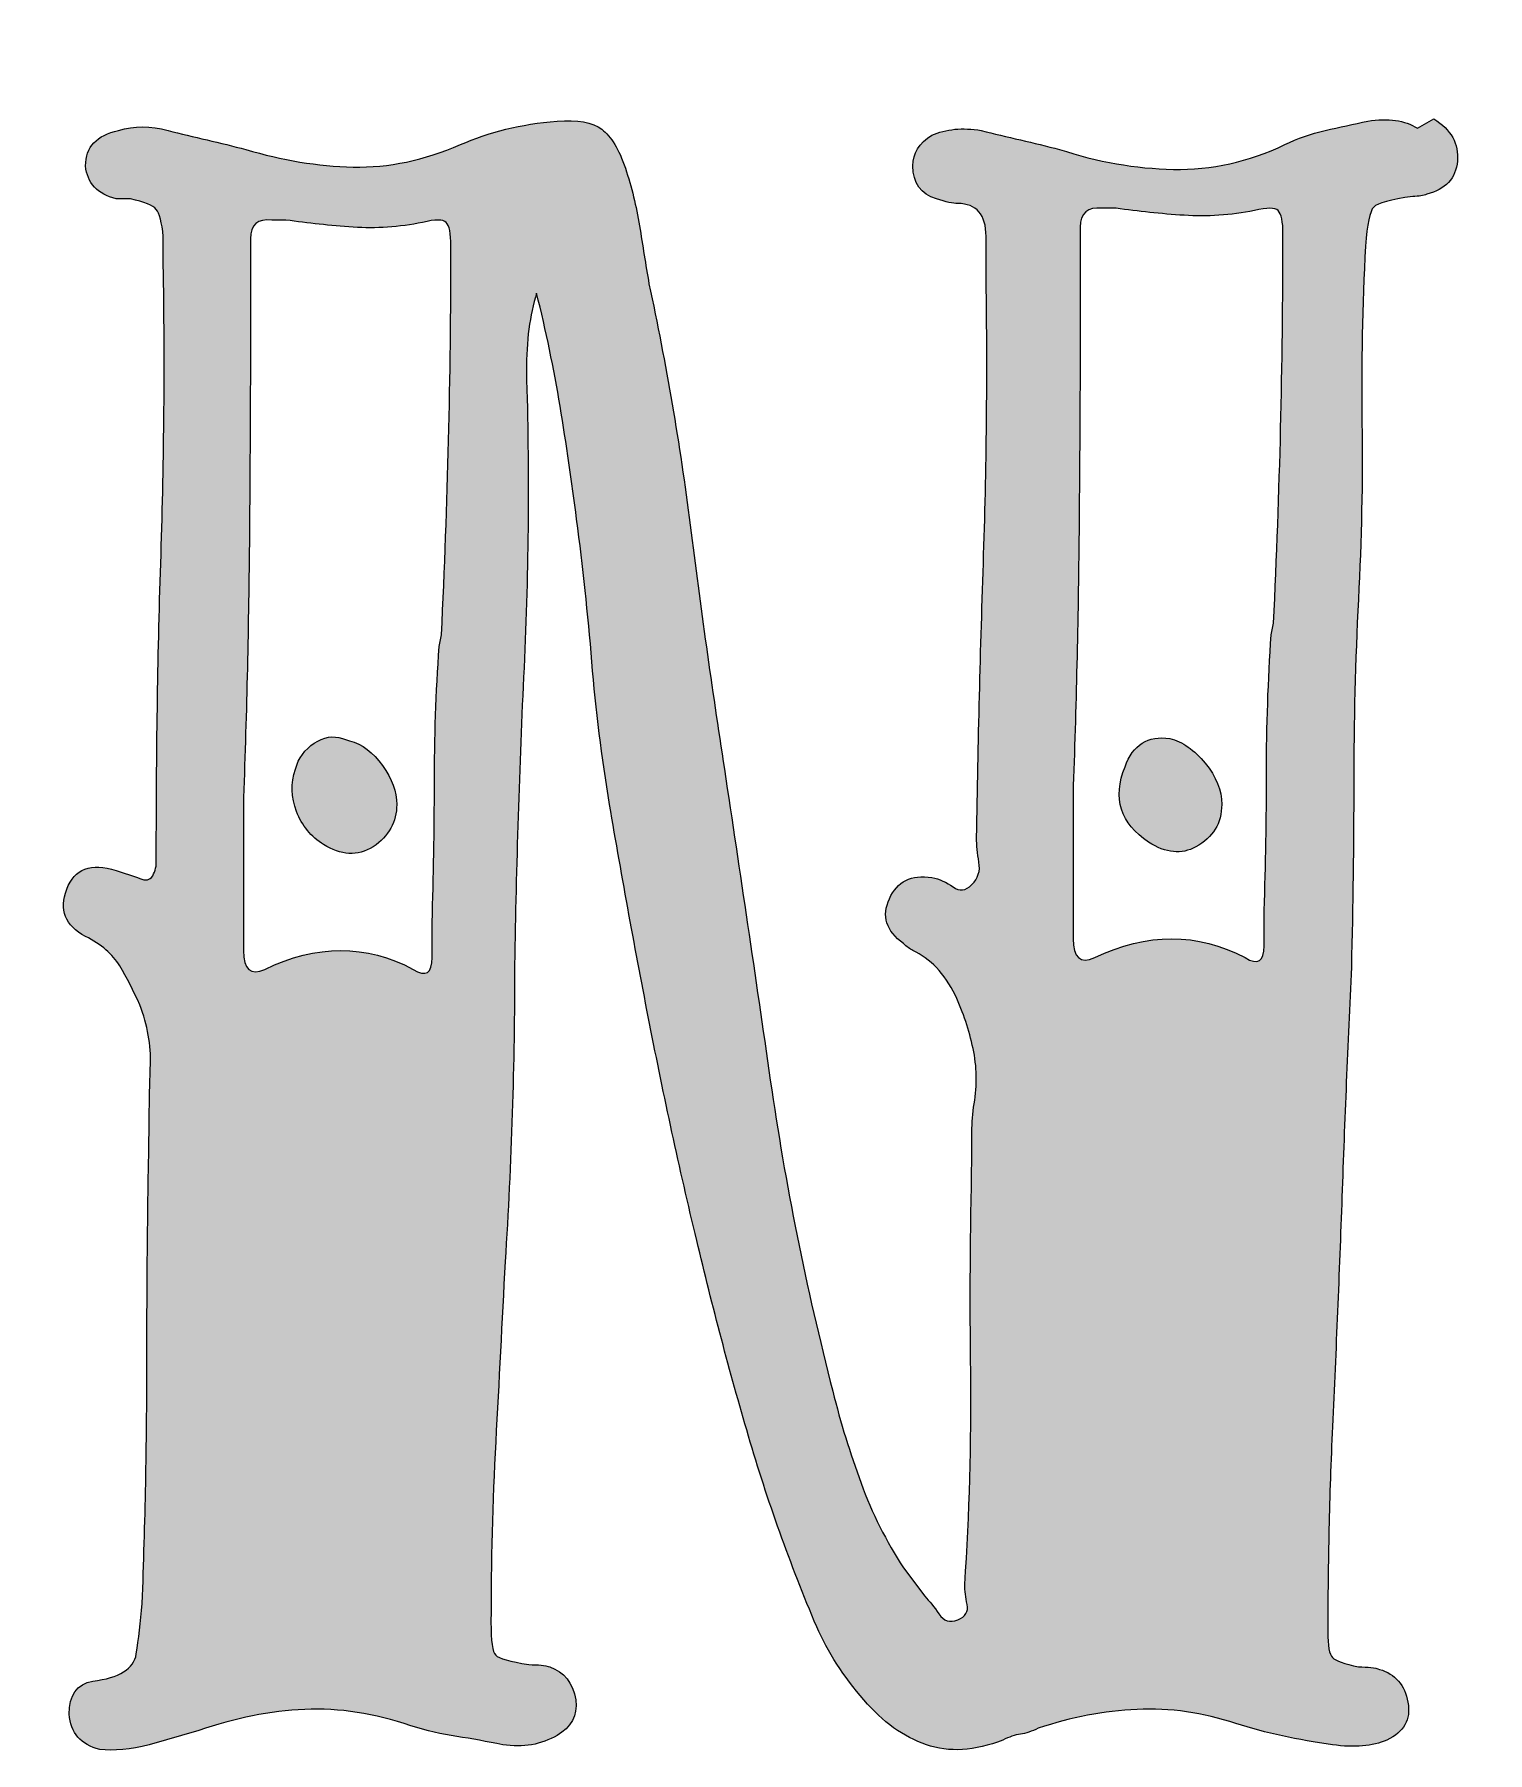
# Model space of a CAD drawing. Header units: inches. Extents: x 98 to 986, y -1004 to -77.
# Drawn here: x 452.2 to 514.8, y -909.6 to -835.5 of the extents above; entities that cross this region are included whole.
import ezdxf

# ---------------------------------------------------------------- set-up
doc = ezdxf.new("R2010")
doc.units = ezdxf.units.IN
doc.header["$MEASUREMENT"] = 0
doc.layers.add('Layer 1', color=7, linetype='Continuous')

# ---------------------------------------------------------------- blocks, each defined once
blk = doc.blocks.new('block 2')
at = {"layer": 'Layer 1', "true_color": 0x71020c}
h = blk.add_hatch(color=16, dxfattribs=at)
h.dxf.hatch_style = 2
edge = h.paths.add_edge_path()
edge.add_spline(control_points=[(769.751, -733.531), (768.223, -732.878), (766.479, -732.225), (764.3, -732.225), (751.001, -731.134), (740.537, -744.214), (734.433, -755.113), (730.945, -761.873), (727.457, -769.503), (724.622, -777.351), (727.022, -766.668), (729.638, -755.113), (732.689, -743.342), (732.689, -743.342), (734.217, -736.147), (734.217, -736.147), (737.049, -725.03), (716.558, -724.811), (713.504, -736.147), (710.603, -748.086), (708.273, -759.86), (706.615, -770.548), (703.33, -775.271), (697.955, -779.343), (692.355, -781.711), (689.085, -783.018), (686.032, -783.674), (683.2, -783.893), (686.469, -774.735), (690.829, -758.167), (687.341, -749.446), (685.597, -745.958), (683.2, -744.214), (680.584, -744.214), (680.146, -744.214), (679.93, -744.433), (679.493, -744.433), (675.351, -744.868), (671.863, -747.484), (669.682, -751.409), (667.285, -754.678), (665.978, -759.257), (665.322, -763.833), (665.103, -764.489), (665.322, -765.361), (665.103, -766.015), (664.668, -774.954), (666.631, -780.839), (670.335, -784.546), (672.079, -786.071), (674.261, -787.381), (676.442, -788.034), (671.426, -800.896), (664.45, -811.36), (657.911, -812.667), (642.868, -815.72), (648.319, -768.412), (659.871, -747.268), (663.359, -741.161), (667.938, -737.019), (672.735, -737.238), (674.261, -737.457), (676.442, -738.329), (678.186, -740.073), (680.584, -742.47), (684.944, -737.673), (682.109, -735.275), (673.607, -728.299), (656.82, -733.097), (647.663, -740.945), (639.232, -748.22), (633.496, -759.016), (630.591, -770.309), (623.559, -788.267), (603.599, -792.397), (594.251, -793.266), (597.304, -779.748), (600.139, -767.759), (601.011, -762.527), (601.011, -762.527), (602.536, -760.564), (602.536, -760.564), (606.459, -755.332), (610.603, -749.881), (611.256, -749.228), (623.246, -734.403), (633.494, -716.744), (640.033, -701.704), (651.151, -675.978), (647.009, -663.335), (637.636, -662.897), (612.782, -661.809), (592.507, -709.768), (581.173, -755.769), (580.151, -759.699), (579.048, -764.61), (577.974, -770.102), (577.974, -770.102), (576.589, -773.863), (576.589, -773.863), (573.754, -781.058), (561.33, -816.155), (551.519, -815.067), (533.641, -813.323), (581.384, -734.622), (549.556, -732.225), (536.257, -731.134), (525.793, -744.214), (519.689, -755.113), (516.201, -761.873), (512.712, -769.503), (509.662, -777.351), (509.662, -777.351), (513.584, -761.001), (513.584, -761.001), (516.201, -750.1), (520.126, -733.315), (504.864, -732.225), (491.568, -731.134), (481.104, -744.214), (474.997, -755.113), (471.509, -761.873), (468.021, -769.503), (465.189, -777.351), (467.367, -767.321), (469.983, -756.204), (472.818, -745.086), (472.818, -745.086), (473.253, -743.342), (473.253, -743.342), (473.253, -743.342), (474.127, -739.417), (474.127, -739.417), (476.959, -728.518), (456.031, -728.299), (453.415, -738.982), (450.796, -750.096), (448.704, -760.938), (447.188, -770.826), (443.89, -775.429), (438.625, -779.39), (433.137, -781.711), (429.868, -783.018), (426.817, -783.674), (423.982, -783.893), (427.251, -774.735), (431.612, -758.167), (428.123, -749.446), (426.379, -745.958), (423.982, -744.214), (421.366, -744.214), (420.929, -744.214), (420.71, -744.433), (420.275, -744.433), (416.134, -744.868), (412.646, -747.484), (410.464, -751.409), (408.067, -754.678), (406.758, -759.257), (406.104, -763.833), (405.888, -764.489), (406.104, -765.361), (405.888, -766.015), (405.451, -774.954), (407.414, -780.839), (411.12, -784.546), (412.864, -786.071), (415.043, -787.381), (417.222, -788.034), (412.208, -800.896), (405.232, -811.36), (398.693, -812.667), (383.65, -815.72), (389.101, -768.412), (400.656, -747.268), (404.144, -741.161), (408.72, -737.019), (413.518, -737.238), (415.043, -737.457), (417.222, -738.329), (418.966, -740.073), (421.366, -742.47), (425.726, -737.673), (422.891, -735.275), (414.39, -728.299), (397.603, -733.097), (388.448, -740.945), (380.249, -748.018), (374.615, -758.423), (371.637, -769.374), (371.576, -769.498), (371.491, -769.584), (371.439, -769.722), (365.772, -783.237), (352.255, -815.72), (335.905, -814.629), (313.67, -813.323), (321.734, -769.284), (333.508, -749.228), (341.137, -736.147), (350.729, -737.891), (355.308, -748.793), (356.834, -752.281), (361.194, -749.446), (359.668, -746.177), (359.231, -744.649), (358.578, -743.342), (357.924, -742.035), (353.999, -735.275), (348.332, -733.531), (343.972, -733.75), (297.536, -735.713), (282.277, -823.568), (327.838, -824.006), (347.179, -824.006), (360.179, -803.808), (369.208, -785.396), (368.575, -805.017), (376.9, -822.018), (394.987, -819.861), (405.014, -818.773), (415.478, -805.037), (422.019, -788.687), (425.942, -788.687), (430.305, -787.815), (434.228, -786.071), (438.538, -784.263), (442.663, -781.652), (446.11, -778.474), (444.331, -792.282), (443.855, -803.587), (444.913, -810.053), (447.529, -827.71), (453.415, -827.71), (459.519, -808.091), (464.098, -793.701), (471.074, -770.81), (480.013, -754.897), (481.973, -751.625), (489.168, -740.945), (493.093, -741.817), (497.453, -742.47), (494.4, -756.204), (493.747, -760.345), (489.605, -782.149), (488.08, -800.896), (489.605, -810.053), (492.221, -827.71), (498.107, -827.71), (504.211, -808.091), (508.79, -793.701), (515.766, -770.81), (524.705, -754.897), (526.665, -751.625), (533.641, -740.945), (537.782, -741.817), (548.031, -743.78), (517.51, -822.696), (547.812, -822.696), (558.657, -822.696), (567.698, -806.83), (574.581, -790.806), (572.77, -804.46), (571.692, -819.044), (572.453, -831.198), (574.85, -871.748), (601.883, -866.951), (606.243, -832.507), (606.896, -828.147), (607.115, -823.787), (606.678, -819.427), (605.806, -810.269), (603.408, -801.986), (598.829, -797.408), (607.541, -795.899), (620.098, -792.049), (628.62, -782.048), (626.88, -803.037), (635.095, -822.14), (654.204, -819.861), (664.234, -818.773), (674.698, -805.037), (681.237, -788.687), (685.162, -788.687), (689.52, -787.815), (693.445, -786.071), (697.835, -784.23), (702.028, -781.551), (705.513, -778.293), (703.696, -792.219), (703.204, -803.643), (704.35, -810.053), (706.966, -827.71), (712.851, -827.71), (718.955, -808.091), (723.534, -793.701), (730.51, -770.81), (739.449, -754.897), (741.409, -751.625), (748.604, -740.945), (752.527, -741.817), (753.836, -742.035), (753.402, -743.78), (754.49, -745.305), (764.082, -756.641), (779.344, -738.982), (769.751, -733.531)], knot_values=[0, 0, 0, 0, 1, 1, 1, 2, 2, 2, 3, 3, 3, 4, 4, 4, 5, 5, 5, 6, 6, 6, 7, 7, 7, 8, 8, 8, 9, 9, 9, 10, 10, 10, 11, 11, 11, 12, 12, 12, 13, 13, 13, 14, 14, 14, 15, 15, 15, 16, 16, 16, 17, 17, 17, 18, 18, 18, 19, 19, 19, 20, 20, 20, 21, 21, 21, 22, 22, 22, 23, 23, 23, 24, 24, 24, 25, 25, 25, 26, 26, 26, 27, 27, 27, 28, 28, 28, 29, 29, 29, 30, 30, 30, 31, 31, 31, 32, 32, 32, 33, 33, 33, 34, 34, 34, 35, 35, 35, 36, 36, 36, 37, 37, 37, 38, 38, 38, 39, 39, 39, 40, 40, 40, 41, 41, 41, 42, 42, 42, 43, 43, 43, 44, 44, 44, 45, 45, 45, 46, 46, 46, 47, 47, 47, 48, 48, 48, 49, 49, 49, 50, 50, 50, 51, 51, 51, 52, 52, 52, 53, 53, 53, 54, 54, 54, 55, 55, 55, 56, 56, 56, 57, 57, 57, 58, 58, 58, 59, 59, 59, 60, 60, 60, 61, 61, 61, 62, 62, 62, 63, 63, 63, 64, 64, 64, 65, 65, 65, 66, 66, 66, 67, 67, 67, 68, 68, 68, 69, 69, 69, 70, 70, 70, 71, 71, 71, 72, 72, 72, 73, 73, 73, 74, 74, 74, 75, 75, 75, 76, 76, 76, 77, 77, 77, 78, 78, 78, 79, 79, 79, 80, 80, 80, 81, 81, 81, 82, 82, 82, 83, 83, 83, 84, 84, 84, 85, 85, 85, 86, 86, 86, 87, 87, 87, 88, 88, 88, 89, 89, 89, 90, 90, 90, 91, 91, 91, 92, 92, 92, 93, 93, 93, 94, 94, 94, 95, 95, 95, 96, 96, 96, 97, 97, 97, 98, 98, 98, 99, 99, 99, 100, 100, 100, 101, 101, 101, 102, 102, 102, 102], degree=3, periodic=1)
edge = h.paths.add_edge_path()
edge.add_spline(control_points=[(603.846, -748.137), (603.846, -748.137), (604.934, -743.123), (604.934, -743.123), (607.55, -733.531), (622.374, -666.823), (638.07, -670.092), (642.649, -671.183), (644.175, -680.994), (635.673, -700.394), (629.132, -715), (619.323, -732.225), (607.55, -746.612), (607.115, -747.268), (604.934, -750.1), (602.318, -753.588), (602.755, -751.844), (603.19, -750.1), (603.846, -748.137)], knot_values=[0, 0, 0, 0, 1, 1, 1, 2, 2, 2, 3, 3, 3, 4, 4, 4, 5, 5, 5, 6, 6, 6, 6], degree=3, periodic=1)
edge = h.paths.add_edge_path()
edge.add_spline(control_points=[(418.966, -783.237), (417.659, -782.802), (415.915, -781.93), (414.824, -780.839), (411.99, -778.004), (410.246, -773.21), (410.902, -765.577), (410.902, -764.924), (410.902, -764.271), (410.902, -763.617), (411.555, -759.692), (412.646, -755.988), (414.39, -753.369), (415.696, -750.972), (417.878, -749.446), (420.057, -749.228), (420.057, -749.228), (420.494, -749.012), (420.494, -749.012), (421.585, -749.228), (422.454, -749.881), (423.545, -751.844), (426.379, -759.039), (421.585, -775.826), (418.966, -783.237)], knot_values=[0, 0, 0, 0, 1, 1, 1, 2, 2, 2, 3, 3, 3, 4, 4, 4, 5, 5, 5, 6, 6, 6, 7, 7, 7, 8, 8, 8, 8], degree=3, periodic=1)
edge = h.paths.add_edge_path()
edge.add_spline(control_points=[(601.664, -820.518), (602.102, -824.44), (601.883, -828.8), (601.445, -832.726), (598.829, -853.217), (582.042, -864.119), (586.405, -832.507), (587.93, -822.696), (590.328, -810.707), (592.725, -799.37), (597.957, -801.986), (601.011, -810.707), (601.664, -820.518)], knot_values=[0, 0, 0, 0, 1, 1, 1, 2, 2, 2, 3, 3, 3, 4, 4, 4, 4], degree=3, periodic=1)
edge = h.paths.add_edge_path()
edge.add_spline(control_points=[(678.186, -783.237), (676.877, -782.802), (675.133, -781.93), (674.042, -780.839), (671.21, -778.004), (669.466, -773.21), (670.119, -765.577), (670.119, -764.924), (670.119, -764.271), (670.119, -763.617), (670.773, -759.692), (671.863, -755.988), (673.607, -753.369), (674.914, -750.972), (677.095, -749.446), (679.274, -749.228), (679.274, -749.228), (679.712, -749.012), (679.712, -749.012), (680.8, -749.228), (681.674, -749.881), (682.762, -751.844), (685.597, -759.039), (680.8, -775.826), (678.186, -783.237)], knot_values=[0, 0, 0, 0, 1, 1, 1, 2, 2, 2, 3, 3, 3, 4, 4, 4, 5, 5, 5, 6, 6, 6, 7, 7, 7, 8, 8, 8, 8], degree=3, periodic=1)
h = blk.add_hatch(color=16, dxfattribs=at)
h.dxf.hatch_style = 2
edge = h.paths.add_edge_path()
edge.add_spline(control_points=[(510.485, -909.07), (511.23, -908.732), (511.533, -908.19), (511.398, -907.444), (511.263, -906.699), (510.855, -906.224), (510.18, -906.022), (509.978, -905.954), (509.672, -905.919), (509.265, -905.919), (508.657, -905.784), (508.282, -905.649), (508.147, -905.514), (508.012, -905.379), (507.945, -905.007), (507.945, -904.396), (507.945, -902.909), (507.961, -901.435), (507.996, -899.977), (508.028, -898.522), (508.08, -897.05), (508.147, -895.56), (508.301, -892.242), (508.436, -888.94), (508.555, -885.655), (508.671, -882.372), (508.806, -879.07), (508.96, -875.752), (509.027, -873.112), (509.062, -870.469), (509.062, -867.828), (509.062, -865.188), (509.13, -862.547), (509.265, -859.904), (509.4, -857.331), (509.451, -854.794), (509.419, -852.286), (509.384, -849.783), (509.435, -847.242), (509.57, -844.67), (509.637, -843.722), (509.756, -843.163), (509.926, -842.993), (510.094, -842.823), (510.652, -842.672), (511.603, -842.534), (511.873, -842.534), (512.075, -842.502), (512.21, -842.434), (513.023, -842.232), (513.463, -841.757), (513.533, -841.011), (513.598, -840.266), (513.26, -839.659), (512.515, -839.184), (512.515, -839.184), (511.805, -839.589), (511.805, -839.589), (511.263, -839.251), (510.55, -839.149), (509.672, -839.284), (509.06, -839.421), (508.444, -839.556), (507.831, -839.691), (507.221, -839.829), (506.641, -840.031), (506.095, -840.301), (504.527, -841.047), (502.926, -841.403), (501.29, -841.368), (499.656, -841.333), (498.02, -841.047), (496.384, -840.504), (495.839, -840.369), (495.277, -840.234), (494.697, -840.096), (494.116, -839.961), (493.555, -839.829), (493.012, -839.691), (492.2, -839.556), (491.49, -839.624), (490.879, -839.894), (490.337, -840.234), (490.067, -840.674), (490.067, -841.214), (490.067, -841.962), (490.404, -842.434), (491.082, -842.637), (491.49, -842.774), (491.795, -842.839), (491.997, -842.839), (492.81, -842.839), (493.217, -843.314), (493.217, -844.262), (493.217, -844.262), (493.217, -845.785), (493.217, -845.785), (493.282, -849.848), (493.25, -853.911), (493.115, -857.974), (492.977, -862.037), (492.877, -866.1), (492.81, -870.163), (492.81, -870.504), (492.842, -870.86), (492.912, -871.23), (492.977, -871.605), (492.877, -871.926), (492.607, -872.196), (492.335, -872.466), (492.065, -872.501), (491.795, -872.299), (491.522, -872.094), (491.217, -871.959), (490.879, -871.891), (489.999, -871.756), (489.389, -872.061), (489.052, -872.807), (488.712, -873.552), (488.914, -874.194), (489.662, -874.737), (489.797, -874.872), (489.932, -874.974), (490.067, -875.039), (490.812, -875.379), (491.422, -876.022), (491.895, -876.97), (492.235, -877.717), (492.489, -878.479), (492.659, -879.256), (492.826, -880.036), (492.842, -880.83), (492.707, -881.643), (492.64, -882.05), (492.607, -882.455), (492.607, -882.863), (492.607, -883.268), (492.607, -883.676), (492.607, -884.081), (492.54, -887.129), (492.521, -890.177), (492.556, -893.222), (492.588, -896.27), (492.505, -899.318), (492.302, -902.366), (492.302, -902.636), (492.335, -902.922), (492.405, -903.227), (492.47, -903.533), (492.335, -903.754), (491.997, -903.889), (491.657, -904.024), (491.387, -903.94), (491.185, -903.635), (490.982, -903.33), (490.78, -903.076), (490.574, -902.874), (490.574, -902.874), (489.662, -901.653), (489.662, -901.653), (488.914, -900.503), (488.307, -899.283), (487.831, -897.998), (487.359, -896.71), (486.951, -895.39), (486.614, -894.035), (485.461, -889.567), (484.565, -885.096), (483.922, -880.628), (483.277, -876.157), (482.618, -871.689), (481.941, -867.218), (481.398, -863.698), (480.907, -860.193), (480.469, -856.705), (480.026, -853.22), (479.435, -849.748), (478.69, -846.295), (478.555, -845.482), (478.42, -844.653), (478.285, -843.806), (478.147, -842.958), (477.945, -842.129), (477.675, -841.316), (477.402, -840.504), (477.065, -839.945), (476.66, -839.64), (476.252, -839.335), (475.61, -839.219), (474.729, -839.284), (473.172, -839.421), (471.784, -839.759), (470.564, -840.301), (469.006, -840.979), (467.467, -841.3), (465.942, -841.265), (464.419, -841.233), (462.878, -840.979), (461.32, -840.504), (460.777, -840.369), (460.218, -840.234), (459.646, -840.096), (459.068, -839.961), (458.509, -839.829), (457.969, -839.691), (457.222, -839.489), (456.511, -839.489), (455.837, -839.691), (454.886, -839.894), (454.414, -840.401), (454.414, -841.214), (454.481, -841.962), (454.921, -842.434), (455.734, -842.637), (455.734, -842.637), (456.344, -842.637), (456.344, -842.637), (456.952, -842.774), (457.324, -842.926), (457.462, -843.093), (457.597, -843.263), (457.697, -843.652), (457.764, -844.262), (457.764, -844.262), (457.764, -845.482), (457.764, -845.482), (457.832, -849.68), (457.799, -853.846), (457.664, -857.974), (457.527, -862.107), (457.462, -866.27), (457.462, -870.469), (457.462, -870.741), (457.462, -870.995), (457.462, -871.23), (457.462, -871.47), (457.392, -871.689), (457.257, -871.891), (457.122, -872.029), (456.919, -872.029), (456.649, -871.891), (456.649, -871.891), (455.734, -871.586), (455.734, -871.586), (454.649, -871.249), (453.939, -871.519), (453.601, -872.399), (453.261, -873.279), (453.534, -873.957), (454.414, -874.432), (455.089, -874.769), (455.583, -875.193), (455.885, -875.701), (456.19, -876.208), (456.479, -876.767), (456.749, -877.377), (457.087, -878.257), (457.24, -879.121), (457.208, -879.966), (457.173, -880.814), (457.157, -881.678), (457.157, -882.558), (457.087, -886.011), (457.054, -889.448), (457.054, -892.868), (457.054, -896.286), (456.987, -899.723), (456.852, -903.179), (456.784, -903.991), (456.698, -904.718), (456.598, -905.36), (456.495, -906.005), (455.869, -906.394), (454.719, -906.529), (454.041, -906.667), (453.701, -907.139), (453.701, -907.952), (453.769, -908.765), (454.211, -909.272), (455.024, -909.475), (455.631, -909.545), (456.344, -909.475), (457.157, -909.272), (457.157, -909.272), (459.29, -908.662), (459.29, -908.662), (460.847, -908.122), (462.37, -907.817), (463.86, -907.75), (465.348, -907.682), (466.873, -907.92), (468.431, -908.46), (469.109, -908.662), (469.767, -908.816), (470.413, -908.916), (471.055, -909.018), (471.714, -909.137), (472.391, -909.272), (473.272, -909.41), (474.052, -909.272), (474.729, -908.867), (475.34, -908.527), (475.61, -908.02), (475.542, -907.342), (475.404, -906.597), (475.035, -906.124), (474.424, -905.919), (474.222, -905.854), (473.917, -905.819), (473.509, -905.819), (472.697, -905.684), (472.224, -905.549), (472.089, -905.412), (471.951, -905.277), (471.884, -904.804), (471.884, -903.991), (471.884, -901.419), (471.951, -898.827), (472.089, -896.219), (472.224, -893.614), (472.359, -891.022), (472.494, -888.449), (472.764, -884.183), (472.902, -879.915), (472.902, -875.649), (472.967, -871.384), (473.104, -867.118), (473.307, -862.85), (473.509, -858.584), (473.544, -854.319), (473.409, -850.053), (473.409, -848.768), (473.555, -847.65), (473.849, -846.7), (474.254, -848.325), (474.592, -849.95), (474.862, -851.576), (475.132, -853.201), (475.369, -854.826), (475.574, -856.451), (475.844, -858.484), (476.063, -860.533), (476.233, -862.596), (476.401, -864.664), (476.654, -866.71), (476.995, -868.743), (477.535, -871.926), (478.11, -875.074), (478.72, -878.19), (479.327, -881.305), (480.002, -884.421), (480.75, -887.534), (481.425, -890.379), (482.167, -893.19), (482.98, -895.965), (483.793, -898.743), (484.775, -901.486), (485.925, -904.194), (486.398, -905.277), (487.073, -906.327), (487.953, -907.342), (488.766, -908.292), (489.662, -908.935), (490.645, -909.272), (491.625, -909.612), (492.723, -909.545), (493.941, -909.07), (494.211, -908.935), (494.465, -908.851), (494.702, -908.816), (494.937, -908.781), (495.191, -908.697), (495.464, -908.562), (496.884, -908.087), (498.304, -907.817), (499.727, -907.75), (501.147, -907.682), (502.567, -907.885), (503.987, -908.357), (505.272, -908.765), (506.66, -909.07), (508.147, -909.272), (509.095, -909.41), (509.875, -909.34), (510.485, -909.07)], knot_values=[0, 0, 0, 0, 1, 1, 1, 2, 2, 2, 3, 3, 3, 4, 4, 4, 5, 5, 5, 6, 6, 6, 7, 7, 7, 8, 8, 8, 9, 9, 9, 10, 10, 10, 11, 11, 11, 12, 12, 12, 13, 13, 13, 14, 14, 14, 15, 15, 15, 16, 16, 16, 17, 17, 17, 18, 18, 18, 19, 19, 19, 20, 20, 20, 21, 21, 21, 22, 22, 22, 23, 23, 23, 24, 24, 24, 25, 25, 25, 26, 26, 26, 27, 27, 27, 28, 28, 28, 29, 29, 29, 30, 30, 30, 31, 31, 31, 32, 32, 32, 33, 33, 33, 34, 34, 34, 35, 35, 35, 36, 36, 36, 37, 37, 37, 38, 38, 38, 39, 39, 39, 40, 40, 40, 41, 41, 41, 42, 42, 42, 43, 43, 43, 44, 44, 44, 45, 45, 45, 46, 46, 46, 47, 47, 47, 48, 48, 48, 49, 49, 49, 50, 50, 50, 51, 51, 51, 52, 52, 52, 53, 53, 53, 54, 54, 54, 55, 55, 55, 56, 56, 56, 57, 57, 57, 58, 58, 58, 59, 59, 59, 60, 60, 60, 61, 61, 61, 62, 62, 62, 63, 63, 63, 64, 64, 64, 65, 65, 65, 66, 66, 66, 67, 67, 67, 68, 68, 68, 69, 69, 69, 70, 70, 70, 71, 71, 71, 72, 72, 72, 73, 73, 73, 74, 74, 74, 75, 75, 75, 76, 76, 76, 77, 77, 77, 78, 78, 78, 79, 79, 79, 80, 80, 80, 81, 81, 81, 82, 82, 82, 83, 83, 83, 84, 84, 84, 85, 85, 85, 86, 86, 86, 87, 87, 87, 88, 88, 88, 89, 89, 89, 90, 90, 90, 91, 91, 91, 92, 92, 92, 93, 93, 93, 94, 94, 94, 95, 95, 95, 96, 96, 96, 97, 97, 97, 98, 98, 98, 99, 99, 99, 100, 100, 100, 101, 101, 101, 102, 102, 102, 103, 103, 103, 104, 104, 104, 105, 105, 105, 106, 106, 106, 107, 107, 107, 108, 108, 108, 109, 109, 109, 110, 110, 110, 111, 111, 111, 112, 112, 112, 113, 113, 113, 114, 114, 114, 115, 115, 115, 116, 116, 116, 117, 117, 117, 118, 118, 118, 119, 119, 119, 120, 120, 120, 121, 121, 121, 122, 122, 122, 123, 123, 123, 124, 124, 124, 125, 125, 125, 126, 126, 126, 127, 127, 127, 128, 128, 128, 128], degree=3, periodic=1)
edge = h.paths.add_edge_path()
edge.add_spline(control_points=[(470.056, -853.05), (469.989, -855.793), (469.886, -858.584), (469.751, -861.43), (469.751, -861.43), (469.651, -861.937), (469.651, -861.937), (469.514, -863.903), (469.446, -865.882), (469.446, -867.879), (469.446, -869.877), (469.411, -871.859), (469.346, -873.822), (469.346, -873.822), (469.346, -875.344), (469.346, -875.344), (469.346, -876.022), (469.073, -876.192), (468.534, -875.852), (466.501, -874.769), (464.368, -874.769), (462.132, -875.852), (461.525, -876.125), (461.22, -875.852), (461.22, -875.039), (461.22, -875.039), (461.22, -868.438), (461.22, -868.438), (461.355, -864.78), (461.439, -861.006), (461.474, -857.113), (461.506, -853.22), (461.525, -849.275), (461.525, -845.277), (461.525, -845.277), (461.525, -844.365), (461.525, -844.365), (461.525, -843.754), (461.827, -843.484), (462.437, -843.552), (462.437, -843.552), (463.048, -843.552), (463.048, -843.552), (463.995, -843.687), (464.959, -843.789), (465.942, -843.857), (466.924, -843.924), (467.923, -843.857), (468.938, -843.652), (469.481, -843.517), (469.819, -843.517), (469.954, -843.652), (470.089, -843.789), (470.159, -844.127), (470.159, -844.67), (470.159, -847.512), (470.124, -850.307), (470.056, -853.05)], knot_values=[0, 0, 0, 0, 1, 1, 1, 2, 2, 2, 3, 3, 3, 4, 4, 4, 5, 5, 5, 6, 6, 6, 7, 7, 7, 8, 8, 8, 9, 9, 9, 10, 10, 10, 11, 11, 11, 12, 12, 12, 13, 13, 13, 14, 14, 14, 15, 15, 15, 16, 16, 16, 17, 17, 17, 18, 18, 18, 19, 19, 19, 19], degree=3, periodic=1)
edge = h.paths.add_edge_path()
edge.add_spline(control_points=[(505.914, -852.542), (505.844, -855.282), (505.744, -858.077), (505.609, -860.922), (505.609, -860.922), (505.507, -861.43), (505.507, -861.43), (505.372, -863.392), (505.304, -865.374), (505.304, -867.372), (505.304, -869.37), (505.269, -871.351), (505.202, -873.314), (505.202, -873.314), (505.202, -874.837), (505.202, -874.837), (505.202, -875.514), (504.929, -875.684), (504.381, -875.344), (502.324, -874.262), (500.164, -874.262), (497.899, -875.344), (497.283, -875.617), (496.976, -875.344), (496.976, -874.532), (496.976, -874.532), (496.976, -867.931), (496.976, -867.931), (497.11, -864.273), (497.194, -860.498), (497.229, -856.605), (497.262, -852.709), (497.281, -848.768), (497.281, -844.769), (497.281, -844.769), (497.281, -843.857), (497.281, -843.857), (497.281, -843.247), (497.588, -842.977), (498.204, -843.044), (498.204, -843.044), (498.819, -843.044), (498.819, -843.044), (499.778, -843.179), (500.758, -843.282), (501.751, -843.347), (502.745, -843.417), (503.755, -843.347), (504.783, -843.144), (505.329, -843.009), (505.671, -843.009), (505.809, -843.144), (505.944, -843.282), (506.014, -843.619), (506.014, -844.159), (506.014, -847.005), (505.979, -849.799), (505.914, -852.542)], knot_values=[0, 0, 0, 0, 1, 1, 1, 2, 2, 2, 3, 3, 3, 4, 4, 4, 5, 5, 5, 6, 6, 6, 7, 7, 7, 8, 8, 8, 9, 9, 9, 10, 10, 10, 11, 11, 11, 12, 12, 12, 13, 13, 13, 14, 14, 14, 15, 15, 15, 16, 16, 16, 17, 17, 17, 18, 18, 18, 19, 19, 19, 19], degree=3, periodic=1)
h = blk.add_hatch(color=16, dxfattribs=at)
h.dxf.hatch_style = 2
edge = h.paths.add_edge_path()
edge.add_spline(control_points=[(465.791, -866), (465.791, -866), (465.485, -865.898), (465.485, -865.898), (465.078, -865.763), (464.673, -865.83), (464.265, -866.1), (463.86, -866.373), (463.588, -866.746), (463.453, -867.218), (463.25, -867.828), (463.266, -868.438), (463.504, -869.048), (463.741, -869.656), (464.13, -870.131), (464.673, -870.469), (465.418, -870.944), (466.128, -870.976), (466.806, -870.571), (467.483, -870.099), (467.821, -869.489), (467.821, -868.743), (467.821, -868.201), (467.618, -867.642), (467.213, -867.067), (466.806, -866.492), (466.331, -866.135), (465.791, -866)], knot_values=[0, 0, 0, 0, 1, 1, 1, 2, 2, 2, 3, 3, 3, 4, 4, 4, 5, 5, 5, 6, 6, 6, 7, 7, 7, 8, 8, 8, 9, 9, 9, 9], degree=3, periodic=1)
h = blk.add_hatch(color=16, dxfattribs=at)
h.dxf.hatch_style = 2
edge = h.paths.add_edge_path()
edge.add_spline(control_points=[(501.139, -865.898), (500.191, -865.763), (499.548, -866.171), (499.208, -867.118), (498.666, -868.473), (499.006, -869.556), (500.226, -870.369), (500.968, -870.841), (501.646, -870.911), (502.256, -870.571), (503.001, -870.163), (503.374, -869.556), (503.374, -868.743), (503.374, -868.133), (503.136, -867.542), (502.664, -866.964), (502.189, -866.389), (501.681, -866.036), (501.139, -865.898)], knot_values=[0, 0, 0, 0, 1, 1, 1, 2, 2, 2, 3, 3, 3, 4, 4, 4, 5, 5, 5, 6, 6, 6, 6], degree=3, periodic=1)
at = {"layer": 'Layer 1', "lineweight": 0}
for points, knots in [([(769.751, -733.531), (768.223, -732.878), (766.479, -732.225), (764.3, -732.225), (751.001, -731.134), (740.537, -744.214), (734.433, -755.113), (730.945, -761.873), (727.457, -769.503), (724.622, -777.351), (727.022, -766.668), (729.638, -755.113), (732.689, -743.342), (732.689, -743.342), (734.217, -736.147), (734.217, -736.147), (737.049, -725.03), (716.558, -724.811), (713.504, -736.147), (710.603, -748.086), (708.273, -759.86), (706.615, -770.548), (703.33, -775.271), (697.955, -779.343), (692.355, -781.711), (689.085, -783.018), (686.032, -783.674), (683.2, -783.893), (686.469, -774.735), (690.829, -758.167), (687.341, -749.446), (685.597, -745.958), (683.2, -744.214), (680.584, -744.214), (680.146, -744.214), (679.93, -744.433), (679.493, -744.433), (675.351, -744.868), (671.863, -747.484), (669.682, -751.409), (667.285, -754.678), (665.978, -759.257), (665.322, -763.833), (665.103, -764.489), (665.322, -765.361), (665.103, -766.015), (664.668, -774.954), (666.631, -780.839), (670.335, -784.546), (672.079, -786.071), (674.261, -787.381), (676.442, -788.034), (671.426, -800.896), (664.45, -811.36), (657.911, -812.667), (642.868, -815.72), (648.319, -768.412), (659.871, -747.268), (663.359, -741.161), (667.938, -737.019), (672.735, -737.238), (674.261, -737.457), (676.442, -738.329), (678.186, -740.073), (680.584, -742.47), (684.944, -737.673), (682.109, -735.275), (673.607, -728.299), (656.82, -733.097), (647.663, -740.945), (639.232, -748.22), (633.496, -759.016), (630.591, -770.309), (623.559, -788.267), (603.599, -792.397), (594.251, -793.266), (597.304, -779.748), (600.139, -767.759), (601.011, -762.527), (601.011, -762.527), (602.536, -760.564), (602.536, -760.564), (606.459, -755.332), (610.603, -749.881), (611.256, -749.228), (623.246, -734.403), (633.494, -716.744), (640.033, -701.704), (651.151, -675.978), (647.009, -663.335), (637.636, -662.897), (612.782, -661.809), (592.507, -709.768), (581.173, -755.769), (580.151, -759.699), (579.048, -764.61), (577.974, -770.102), (577.974, -770.102), (576.589, -773.863), (576.589, -773.863), (573.754, -781.058), (561.33, -816.155), (551.519, -815.067), (533.641, -813.323), (581.384, -734.622), (549.556, -732.225), (536.257, -731.134), (525.793, -744.214), (519.689, -755.113), (516.201, -761.873), (512.712, -769.503), (509.662, -777.351), (509.662, -777.351), (513.584, -761.001), (513.584, -761.001), (516.201, -750.1), (520.126, -733.315), (504.864, -732.225), (491.568, -731.134), (481.104, -744.214), (474.997, -755.113), (471.509, -761.873), (468.021, -769.503), (465.189, -777.351), (467.367, -767.321), (469.983, -756.204), (472.818, -745.086), (472.818, -745.086), (473.253, -743.342), (473.253, -743.342), (473.253, -743.342), (474.127, -739.417), (474.127, -739.417), (476.959, -728.518), (456.031, -728.299), (453.415, -738.982), (450.796, -750.096), (448.704, -760.938), (447.188, -770.826), (443.89, -775.429), (438.625, -779.39), (433.137, -781.711), (429.868, -783.018), (426.817, -783.674), (423.982, -783.893), (427.251, -774.735), (431.612, -758.167), (428.123, -749.446), (426.379, -745.958), (423.982, -744.214), (421.366, -744.214), (420.929, -744.214), (420.71, -744.433), (420.275, -744.433), (416.134, -744.868), (412.646, -747.484), (410.464, -751.409), (408.067, -754.678), (406.758, -759.257), (406.104, -763.833), (405.888, -764.489), (406.104, -765.361), (405.888, -766.015), (405.451, -774.954), (407.414, -780.839), (411.12, -784.546), (412.864, -786.071), (415.043, -787.381), (417.222, -788.034), (412.208, -800.896), (405.232, -811.36), (398.693, -812.667), (383.65, -815.72), (389.101, -768.412), (400.656, -747.268), (404.144, -741.161), (408.72, -737.019), (413.518, -737.238), (415.043, -737.457), (417.222, -738.329), (418.966, -740.073), (421.366, -742.47), (425.726, -737.673), (422.891, -735.275), (414.39, -728.299), (397.603, -733.097), (388.448, -740.945), (380.249, -748.018), (374.615, -758.423), (371.637, -769.374), (371.576, -769.498), (371.491, -769.584), (371.439, -769.722), (365.772, -783.237), (352.255, -815.72), (335.905, -814.629), (313.67, -813.323), (321.734, -769.284), (333.508, -749.228), (341.137, -736.147), (350.729, -737.891), (355.308, -748.793), (356.834, -752.281), (361.194, -749.446), (359.668, -746.177), (359.231, -744.649), (358.578, -743.342), (357.924, -742.035), (353.999, -735.275), (348.332, -733.531), (343.972, -733.75), (297.536, -735.713), (282.277, -823.568), (327.838, -824.006), (347.179, -824.006), (360.179, -803.808), (369.208, -785.396), (368.575, -805.017), (376.9, -822.018), (394.987, -819.861), (405.014, -818.773), (415.478, -805.037), (422.019, -788.687), (425.942, -788.687), (430.305, -787.815), (434.228, -786.071), (438.538, -784.263), (442.663, -781.652), (446.11, -778.474), (444.331, -792.282), (443.855, -803.587), (444.913, -810.053), (447.529, -827.71), (453.415, -827.71), (459.519, -808.091), (464.098, -793.701), (471.074, -770.81), (480.013, -754.897), (481.973, -751.625), (489.168, -740.945), (493.093, -741.817), (497.453, -742.47), (494.4, -756.204), (493.747, -760.345), (489.605, -782.149), (488.08, -800.896), (489.605, -810.053), (492.221, -827.71), (498.107, -827.71), (504.211, -808.091), (508.79, -793.701), (515.766, -770.81), (524.705, -754.897), (526.665, -751.625), (533.641, -740.945), (537.782, -741.817), (548.031, -743.78), (517.51, -822.696), (547.812, -822.696), (558.657, -822.696), (567.698, -806.83), (574.581, -790.806), (572.77, -804.46), (571.692, -819.044), (572.453, -831.198), (574.85, -871.748), (601.883, -866.951), (606.243, -832.507), (606.896, -828.147), (607.115, -823.787), (606.678, -819.427), (605.806, -810.269), (603.408, -801.986), (598.829, -797.408), (607.541, -795.899), (620.098, -792.049), (628.62, -782.048), (626.88, -803.037), (635.095, -822.14), (654.204, -819.861), (664.234, -818.773), (674.698, -805.037), (681.237, -788.687), (685.162, -788.687), (689.52, -787.815), (693.445, -786.071), (697.835, -784.23), (702.028, -781.551), (705.513, -778.293), (703.696, -792.219), (703.204, -803.643), (704.35, -810.053), (706.966, -827.71), (712.851, -827.71), (718.955, -808.091), (723.534, -793.701), (730.51, -770.81), (739.449, -754.897), (741.409, -751.625), (748.604, -740.945), (752.527, -741.817), (753.836, -742.035), (753.402, -743.78), (754.49, -745.305), (764.082, -756.641), (779.344, -738.982), (769.751, -733.531)], [0, 0, 0, 0, 1, 1, 1, 2, 2, 2, 3, 3, 3, 4, 4, 4, 5, 5, 5, 6, 6, 6, 7, 7, 7, 8, 8, 8, 9, 9, 9, 10, 10, 10, 11, 11, 11, 12, 12, 12, 13, 13, 13, 14, 14, 14, 15, 15, 15, 16, 16, 16, 17, 17, 17, 18, 18, 18, 19, 19, 19, 20, 20, 20, 21, 21, 21, 22, 22, 22, 23, 23, 23, 24, 24, 24, 25, 25, 25, 26, 26, 26, 27, 27, 27, 28, 28, 28, 29, 29, 29, 30, 30, 30, 31, 31, 31, 32, 32, 32, 33, 33, 33, 34, 34, 34, 35, 35, 35, 36, 36, 36, 37, 37, 37, 38, 38, 38, 39, 39, 39, 40, 40, 40, 41, 41, 41, 42, 42, 42, 43, 43, 43, 44, 44, 44, 45, 45, 45, 46, 46, 46, 47, 47, 47, 48, 48, 48, 49, 49, 49, 50, 50, 50, 51, 51, 51, 52, 52, 52, 53, 53, 53, 54, 54, 54, 55, 55, 55, 56, 56, 56, 57, 57, 57, 58, 58, 58, 59, 59, 59, 60, 60, 60, 61, 61, 61, 62, 62, 62, 63, 63, 63, 64, 64, 64, 65, 65, 65, 66, 66, 66, 67, 67, 67, 68, 68, 68, 69, 69, 69, 70, 70, 70, 71, 71, 71, 72, 72, 72, 73, 73, 73, 74, 74, 74, 75, 75, 75, 76, 76, 76, 77, 77, 77, 78, 78, 78, 79, 79, 79, 80, 80, 80, 81, 81, 81, 82, 82, 82, 83, 83, 83, 84, 84, 84, 85, 85, 85, 86, 86, 86, 87, 87, 87, 88, 88, 88, 89, 89, 89, 90, 90, 90, 91, 91, 91, 92, 92, 92, 93, 93, 93, 94, 94, 94, 95, 95, 95, 96, 96, 96, 97, 97, 97, 98, 98, 98, 99, 99, 99, 100, 100, 100, 101, 101, 101, 102, 102, 102, 102]), ([(510.485, -909.07), (511.23, -908.732), (511.533, -908.19), (511.398, -907.444), (511.263, -906.699), (510.855, -906.224), (510.18, -906.022), (509.978, -905.954), (509.672, -905.919), (509.265, -905.919), (508.657, -905.784), (508.282, -905.649), (508.147, -905.514), (508.012, -905.379), (507.945, -905.007), (507.945, -904.396), (507.945, -902.909), (507.961, -901.435), (507.996, -899.977), (508.028, -898.522), (508.08, -897.05), (508.147, -895.56), (508.301, -892.242), (508.436, -888.94), (508.555, -885.655), (508.671, -882.372), (508.806, -879.07), (508.96, -875.752), (509.027, -873.112), (509.062, -870.469), (509.062, -867.828), (509.062, -865.188), (509.13, -862.547), (509.265, -859.904), (509.4, -857.331), (509.451, -854.794), (509.419, -852.286), (509.384, -849.783), (509.435, -847.242), (509.57, -844.67), (509.637, -843.722), (509.756, -843.163), (509.926, -842.993), (510.094, -842.823), (510.652, -842.672), (511.603, -842.534), (511.873, -842.534), (512.075, -842.502), (512.21, -842.434), (513.023, -842.232), (513.463, -841.757), (513.533, -841.011), (513.598, -840.266), (513.26, -839.659), (512.515, -839.184), (512.515, -839.184), (511.805, -839.589), (511.805, -839.589), (511.263, -839.251), (510.55, -839.149), (509.672, -839.284), (509.06, -839.421), (508.444, -839.556), (507.831, -839.691), (507.221, -839.829), (506.641, -840.031), (506.095, -840.301), (504.527, -841.047), (502.926, -841.403), (501.29, -841.368), (499.656, -841.333), (498.02, -841.047), (496.384, -840.504), (495.839, -840.369), (495.277, -840.234), (494.697, -840.096), (494.116, -839.961), (493.555, -839.829), (493.012, -839.691), (492.2, -839.556), (491.49, -839.624), (490.879, -839.894), (490.337, -840.234), (490.067, -840.674), (490.067, -841.214), (490.067, -841.962), (490.404, -842.434), (491.082, -842.637), (491.49, -842.774), (491.795, -842.839), (491.997, -842.839), (492.81, -842.839), (493.217, -843.314), (493.217, -844.262), (493.217, -844.262), (493.217, -845.785), (493.217, -845.785), (493.282, -849.848), (493.25, -853.911), (493.115, -857.974), (492.977, -862.037), (492.877, -866.1), (492.81, -870.163), (492.81, -870.504), (492.842, -870.86), (492.912, -871.23), (492.977, -871.605), (492.877, -871.926), (492.607, -872.196), (492.335, -872.466), (492.065, -872.501), (491.795, -872.299), (491.522, -872.094), (491.217, -871.959), (490.879, -871.891), (489.999, -871.756), (489.389, -872.061), (489.052, -872.807), (488.712, -873.552), (488.914, -874.194), (489.662, -874.737), (489.797, -874.872), (489.932, -874.974), (490.067, -875.039), (490.812, -875.379), (491.422, -876.022), (491.895, -876.97), (492.235, -877.717), (492.489, -878.479), (492.659, -879.256), (492.826, -880.036), (492.842, -880.83), (492.707, -881.643), (492.64, -882.05), (492.607, -882.455), (492.607, -882.863), (492.607, -883.268), (492.607, -883.676), (492.607, -884.081), (492.54, -887.129), (492.521, -890.177), (492.556, -893.222), (492.588, -896.27), (492.505, -899.318), (492.302, -902.366), (492.302, -902.636), (492.335, -902.922), (492.405, -903.227), (492.47, -903.533), (492.335, -903.754), (491.997, -903.889), (491.657, -904.024), (491.387, -903.94), (491.185, -903.635), (490.982, -903.33), (490.78, -903.076), (490.574, -902.874), (490.574, -902.874), (489.662, -901.653), (489.662, -901.653), (488.914, -900.503), (488.307, -899.283), (487.831, -897.998), (487.359, -896.71), (486.951, -895.39), (486.614, -894.035), (485.461, -889.567), (484.565, -885.096), (483.922, -880.628), (483.277, -876.157), (482.618, -871.689), (481.941, -867.218), (481.398, -863.698), (480.907, -860.193), (480.469, -856.705), (480.026, -853.22), (479.435, -849.748), (478.69, -846.295), (478.555, -845.482), (478.42, -844.653), (478.285, -843.806), (478.147, -842.958), (477.945, -842.129), (477.675, -841.316), (477.402, -840.504), (477.065, -839.945), (476.66, -839.64), (476.252, -839.335), (475.61, -839.219), (474.729, -839.284), (473.172, -839.421), (471.784, -839.759), (470.564, -840.301), (469.006, -840.979), (467.467, -841.3), (465.942, -841.265), (464.419, -841.233), (462.878, -840.979), (461.32, -840.504), (460.777, -840.369), (460.218, -840.234), (459.646, -840.096), (459.068, -839.961), (458.509, -839.829), (457.969, -839.691), (457.222, -839.489), (456.511, -839.489), (455.837, -839.691), (454.886, -839.894), (454.414, -840.401), (454.414, -841.214), (454.481, -841.962), (454.921, -842.434), (455.734, -842.637), (455.734, -842.637), (456.344, -842.637), (456.344, -842.637), (456.952, -842.774), (457.324, -842.926), (457.462, -843.093), (457.597, -843.263), (457.697, -843.652), (457.764, -844.262), (457.764, -844.262), (457.764, -845.482), (457.764, -845.482), (457.832, -849.68), (457.799, -853.846), (457.664, -857.974), (457.527, -862.107), (457.462, -866.27), (457.462, -870.469), (457.462, -870.741), (457.462, -870.995), (457.462, -871.23), (457.462, -871.47), (457.392, -871.689), (457.257, -871.891), (457.122, -872.029), (456.919, -872.029), (456.649, -871.891), (456.649, -871.891), (455.734, -871.586), (455.734, -871.586), (454.649, -871.249), (453.939, -871.519), (453.601, -872.399), (453.261, -873.279), (453.534, -873.957), (454.414, -874.432), (455.089, -874.769), (455.583, -875.193), (455.885, -875.701), (456.19, -876.208), (456.479, -876.767), (456.749, -877.377), (457.087, -878.257), (457.24, -879.121), (457.208, -879.966), (457.173, -880.814), (457.157, -881.678), (457.157, -882.558), (457.087, -886.011), (457.054, -889.448), (457.054, -892.868), (457.054, -896.286), (456.987, -899.723), (456.852, -903.179), (456.784, -903.991), (456.698, -904.718), (456.598, -905.36), (456.495, -906.005), (455.869, -906.394), (454.719, -906.529), (454.041, -906.667), (453.701, -907.139), (453.701, -907.952), (453.769, -908.765), (454.211, -909.272), (455.024, -909.475), (455.631, -909.545), (456.344, -909.475), (457.157, -909.272), (457.157, -909.272), (459.29, -908.662), (459.29, -908.662), (460.847, -908.122), (462.37, -907.817), (463.86, -907.75), (465.348, -907.682), (466.873, -907.92), (468.431, -908.46), (469.109, -908.662), (469.767, -908.816), (470.413, -908.916), (471.055, -909.018), (471.714, -909.137), (472.391, -909.272), (473.272, -909.41), (474.052, -909.272), (474.729, -908.867), (475.34, -908.527), (475.61, -908.02), (475.542, -907.342), (475.404, -906.597), (475.035, -906.124), (474.424, -905.919), (474.222, -905.854), (473.917, -905.819), (473.509, -905.819), (472.697, -905.684), (472.224, -905.549), (472.089, -905.412), (471.951, -905.277), (471.884, -904.804), (471.884, -903.991), (471.884, -901.419), (471.951, -898.827), (472.089, -896.219), (472.224, -893.614), (472.359, -891.022), (472.494, -888.449), (472.764, -884.183), (472.902, -879.915), (472.902, -875.649), (472.967, -871.384), (473.104, -867.118), (473.307, -862.85), (473.509, -858.584), (473.544, -854.319), (473.409, -850.053), (473.409, -848.768), (473.555, -847.65), (473.849, -846.7), (474.254, -848.325), (474.592, -849.95), (474.862, -851.576), (475.132, -853.201), (475.369, -854.826), (475.574, -856.451), (475.844, -858.484), (476.063, -860.533), (476.233, -862.596), (476.401, -864.664), (476.654, -866.71), (476.995, -868.743), (477.535, -871.926), (478.11, -875.074), (478.72, -878.19), (479.327, -881.305), (480.002, -884.421), (480.75, -887.534), (481.425, -890.379), (482.167, -893.19), (482.98, -895.965), (483.793, -898.743), (484.775, -901.486), (485.925, -904.194), (486.398, -905.277), (487.073, -906.327), (487.953, -907.342), (488.766, -908.292), (489.662, -908.935), (490.645, -909.272), (491.625, -909.612), (492.723, -909.545), (493.941, -909.07), (494.211, -908.935), (494.465, -908.851), (494.702, -908.816), (494.937, -908.781), (495.191, -908.697), (495.464, -908.562), (496.884, -908.087), (498.304, -907.817), (499.727, -907.75), (501.147, -907.682), (502.567, -907.885), (503.987, -908.357), (505.272, -908.765), (506.66, -909.07), (508.147, -909.272), (509.095, -909.41), (509.875, -909.34), (510.485, -909.07)], [0, 0, 0, 0, 1, 1, 1, 2, 2, 2, 3, 3, 3, 4, 4, 4, 5, 5, 5, 6, 6, 6, 7, 7, 7, 8, 8, 8, 9, 9, 9, 10, 10, 10, 11, 11, 11, 12, 12, 12, 13, 13, 13, 14, 14, 14, 15, 15, 15, 16, 16, 16, 17, 17, 17, 18, 18, 18, 19, 19, 19, 20, 20, 20, 21, 21, 21, 22, 22, 22, 23, 23, 23, 24, 24, 24, 25, 25, 25, 26, 26, 26, 27, 27, 27, 28, 28, 28, 29, 29, 29, 30, 30, 30, 31, 31, 31, 32, 32, 32, 33, 33, 33, 34, 34, 34, 35, 35, 35, 36, 36, 36, 37, 37, 37, 38, 38, 38, 39, 39, 39, 40, 40, 40, 41, 41, 41, 42, 42, 42, 43, 43, 43, 44, 44, 44, 45, 45, 45, 46, 46, 46, 47, 47, 47, 48, 48, 48, 49, 49, 49, 50, 50, 50, 51, 51, 51, 52, 52, 52, 53, 53, 53, 54, 54, 54, 55, 55, 55, 56, 56, 56, 57, 57, 57, 58, 58, 58, 59, 59, 59, 60, 60, 60, 61, 61, 61, 62, 62, 62, 63, 63, 63, 64, 64, 64, 65, 65, 65, 66, 66, 66, 67, 67, 67, 68, 68, 68, 69, 69, 69, 70, 70, 70, 71, 71, 71, 72, 72, 72, 73, 73, 73, 74, 74, 74, 75, 75, 75, 76, 76, 76, 77, 77, 77, 78, 78, 78, 79, 79, 79, 80, 80, 80, 81, 81, 81, 82, 82, 82, 83, 83, 83, 84, 84, 84, 85, 85, 85, 86, 86, 86, 87, 87, 87, 88, 88, 88, 89, 89, 89, 90, 90, 90, 91, 91, 91, 92, 92, 92, 93, 93, 93, 94, 94, 94, 95, 95, 95, 96, 96, 96, 97, 97, 97, 98, 98, 98, 99, 99, 99, 100, 100, 100, 101, 101, 101, 102, 102, 102, 103, 103, 103, 104, 104, 104, 105, 105, 105, 106, 106, 106, 107, 107, 107, 108, 108, 108, 109, 109, 109, 110, 110, 110, 111, 111, 111, 112, 112, 112, 113, 113, 113, 114, 114, 114, 115, 115, 115, 116, 116, 116, 117, 117, 117, 118, 118, 118, 119, 119, 119, 120, 120, 120, 121, 121, 121, 122, 122, 122, 123, 123, 123, 124, 124, 124, 125, 125, 125, 126, 126, 126, 127, 127, 127, 128, 128, 128, 128]), ([(470.056, -853.05), (469.989, -855.793), (469.886, -858.584), (469.751, -861.43), (469.751, -861.43), (469.651, -861.937), (469.651, -861.937), (469.514, -863.903), (469.446, -865.882), (469.446, -867.879), (469.446, -869.877), (469.411, -871.859), (469.346, -873.822), (469.346, -873.822), (469.346, -875.344), (469.346, -875.344), (469.346, -876.022), (469.073, -876.192), (468.534, -875.852), (466.501, -874.769), (464.368, -874.769), (462.132, -875.852), (461.525, -876.125), (461.22, -875.852), (461.22, -875.039), (461.22, -875.039), (461.22, -868.438), (461.22, -868.438), (461.355, -864.78), (461.439, -861.006), (461.474, -857.113), (461.506, -853.22), (461.525, -849.275), (461.525, -845.277), (461.525, -845.277), (461.525, -844.365), (461.525, -844.365), (461.525, -843.754), (461.827, -843.484), (462.437, -843.552), (462.437, -843.552), (463.048, -843.552), (463.048, -843.552), (463.995, -843.687), (464.959, -843.789), (465.942, -843.857), (466.924, -843.924), (467.923, -843.857), (468.938, -843.652), (469.481, -843.517), (469.819, -843.517), (469.954, -843.652), (470.089, -843.789), (470.159, -844.127), (470.159, -844.67), (470.159, -847.512), (470.124, -850.307), (470.056, -853.05)], [0, 0, 0, 0, 1, 1, 1, 2, 2, 2, 3, 3, 3, 4, 4, 4, 5, 5, 5, 6, 6, 6, 7, 7, 7, 8, 8, 8, 9, 9, 9, 10, 10, 10, 11, 11, 11, 12, 12, 12, 13, 13, 13, 14, 14, 14, 15, 15, 15, 16, 16, 16, 17, 17, 17, 18, 18, 18, 19, 19, 19, 19]), ([(505.914, -852.542), (505.844, -855.282), (505.744, -858.077), (505.609, -860.922), (505.609, -860.922), (505.507, -861.43), (505.507, -861.43), (505.372, -863.392), (505.304, -865.374), (505.304, -867.372), (505.304, -869.37), (505.269, -871.351), (505.202, -873.314), (505.202, -873.314), (505.202, -874.837), (505.202, -874.837), (505.202, -875.514), (504.929, -875.684), (504.381, -875.344), (502.324, -874.262), (500.164, -874.262), (497.899, -875.344), (497.283, -875.617), (496.976, -875.344), (496.976, -874.532), (496.976, -874.532), (496.976, -867.931), (496.976, -867.931), (497.11, -864.273), (497.194, -860.498), (497.229, -856.605), (497.262, -852.709), (497.281, -848.768), (497.281, -844.769), (497.281, -844.769), (497.281, -843.857), (497.281, -843.857), (497.281, -843.247), (497.588, -842.977), (498.204, -843.044), (498.204, -843.044), (498.819, -843.044), (498.819, -843.044), (499.778, -843.179), (500.758, -843.282), (501.751, -843.347), (502.745, -843.417), (503.755, -843.347), (504.783, -843.144), (505.329, -843.009), (505.671, -843.009), (505.809, -843.144), (505.944, -843.282), (506.014, -843.619), (506.014, -844.159), (506.014, -847.005), (505.979, -849.799), (505.914, -852.542)], [0, 0, 0, 0, 1, 1, 1, 2, 2, 2, 3, 3, 3, 4, 4, 4, 5, 5, 5, 6, 6, 6, 7, 7, 7, 8, 8, 8, 9, 9, 9, 10, 10, 10, 11, 11, 11, 12, 12, 12, 13, 13, 13, 14, 14, 14, 15, 15, 15, 16, 16, 16, 17, 17, 17, 18, 18, 18, 19, 19, 19, 19]), ([(465.791, -866), (465.791, -866), (465.485, -865.898), (465.485, -865.898), (465.078, -865.763), (464.673, -865.83), (464.265, -866.1), (463.86, -866.373), (463.588, -866.746), (463.453, -867.218), (463.25, -867.828), (463.266, -868.438), (463.504, -869.048), (463.741, -869.656), (464.13, -870.131), (464.673, -870.469), (465.418, -870.944), (466.128, -870.976), (466.806, -870.571), (467.483, -870.099), (467.821, -869.489), (467.821, -868.743), (467.821, -868.201), (467.618, -867.642), (467.213, -867.067), (466.806, -866.492), (466.331, -866.135), (465.791, -866)], [0, 0, 0, 0, 1, 1, 1, 2, 2, 2, 3, 3, 3, 4, 4, 4, 5, 5, 5, 6, 6, 6, 7, 7, 7, 8, 8, 8, 9, 9, 9, 9]), ([(501.139, -865.898), (500.191, -865.763), (499.548, -866.171), (499.208, -867.118), (498.666, -868.473), (499.006, -869.556), (500.226, -870.369), (500.968, -870.841), (501.646, -870.911), (502.256, -870.571), (503.001, -870.163), (503.374, -869.556), (503.374, -868.743), (503.374, -868.133), (503.136, -867.542), (502.664, -866.964), (502.189, -866.389), (501.681, -866.036), (501.139, -865.898)], [0, 0, 0, 0, 1, 1, 1, 2, 2, 2, 3, 3, 3, 4, 4, 4, 5, 5, 5, 6, 6, 6, 6])]:
    blk.add_open_spline(points, degree=3, knots=knots, dxfattribs=at)

msp = doc.modelspace()

# ---------------------------------------------------------------- block references
at = {"layer": 'Layer 1'}
msp.add_blockref('block 2', (0, 0), dxfattribs=at)

doc.saveas('drawing.dxf')
